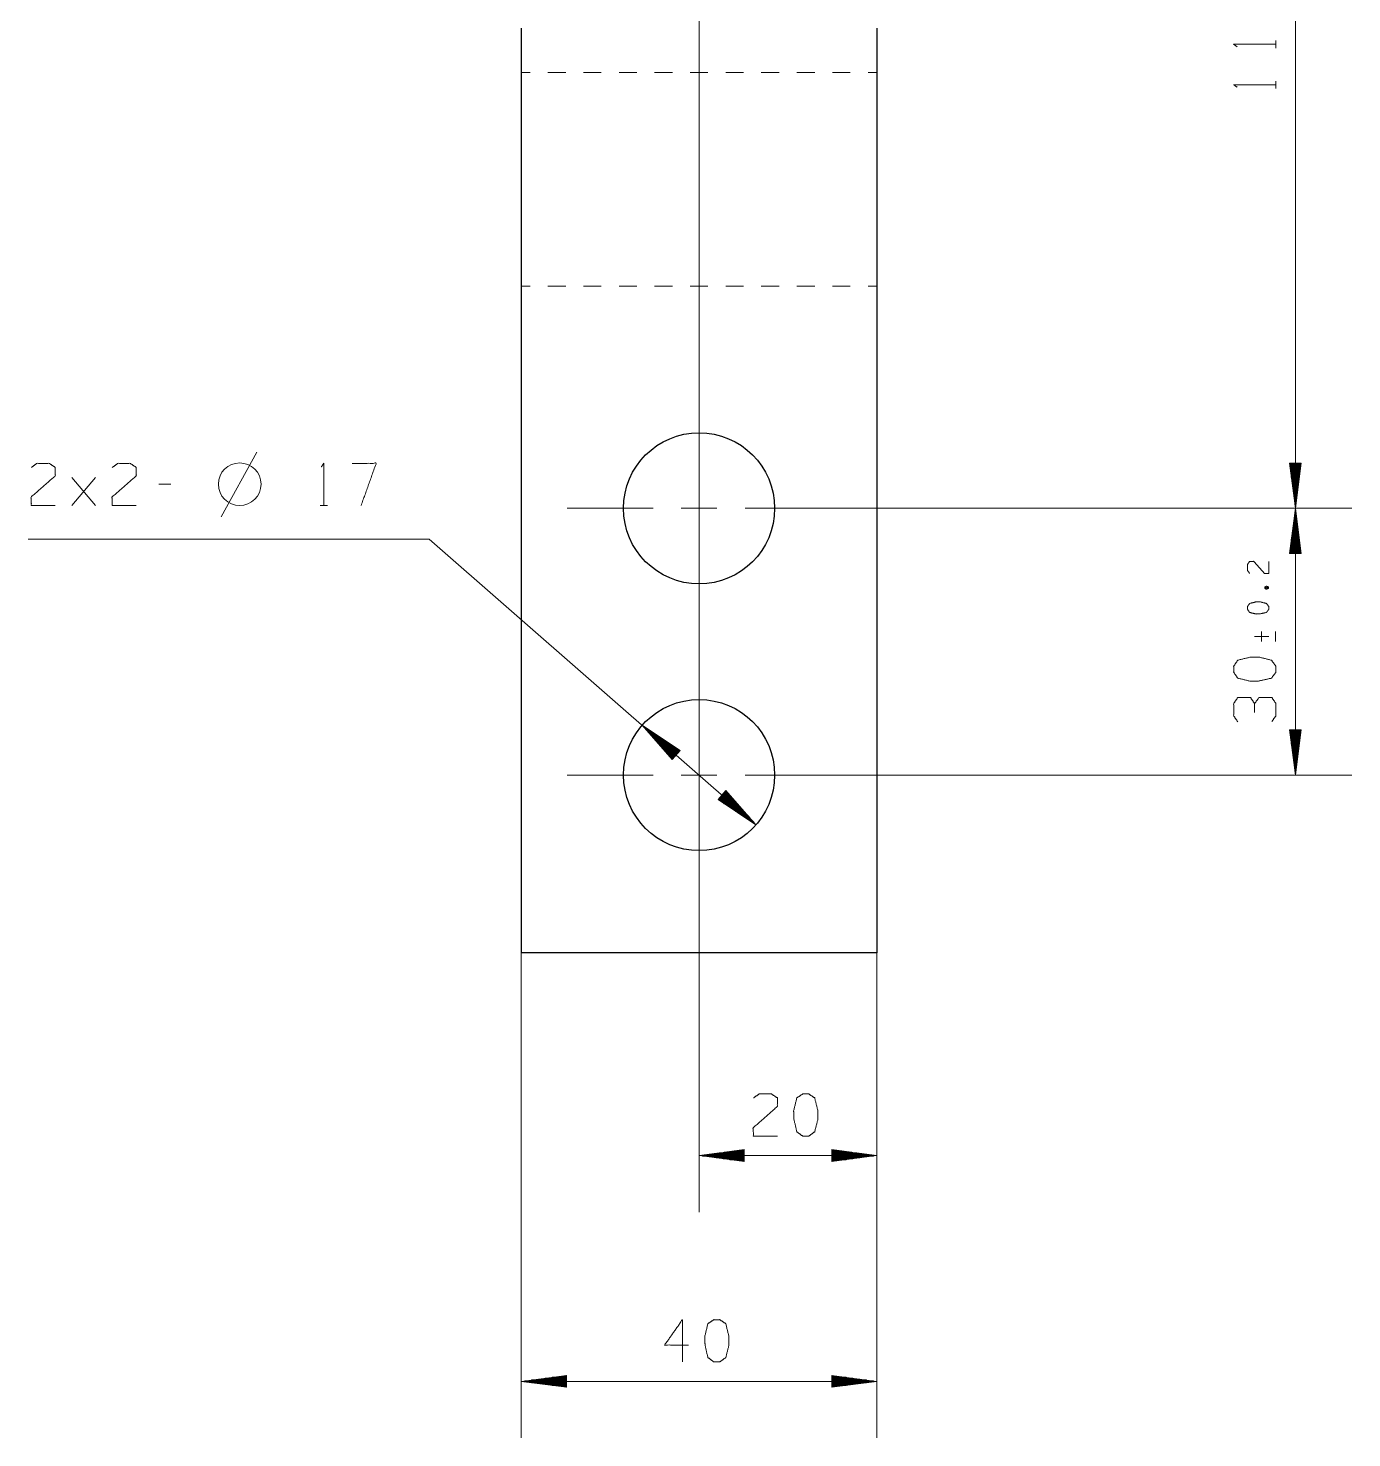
# Model space of a CAD drawing. Header units: millimetres. Extents: x 0 to 420, y 0 to 297.
# Drawn here: x 217.7 to 292.1, y 65.2 to 144.5 of the extents above; entities that cross this region are included whole.
import ezdxf

# ---------------------------------------------------------------- set-up
doc = ezdxf.new("R2010")
doc.units = ezdxf.units.MM
doc.layers.add('101', color=7, linetype='Continuous', true_color=0xffffff)

msp = doc.modelspace()

# ---------------------------------------------------------------- linework, layer by layer
at = {"layer": '101', "color": 22, "linetype": 'Continuous', "lineweight": 18}
for p, q in [((255.441, 244.484), (255.441, 77.908)), ((288.972, 117.484), (288.972, 172.484)), ((288.637, 120.024), (288.972, 117.484)), ((289.306, 120.024), (288.637, 120.024)), ((288.642, 120.024), (288.642, 119.992)), ((288.642, 120.024), (288.642, 119.992)), ((288.692, 120.024), (288.692, 119.606)), ((288.743, 120.024), (288.743, 119.221)), ((288.794, 120.024), (288.794, 118.835)), ((288.845, 120.024), (288.845, 118.449)), ((288.896, 120.024), (288.896, 118.063)), ((288.946, 120.024), (288.946, 117.677)), ((288.972, 117.484), (289.306, 120.024)), ((288.997, 120.024), (288.997, 117.677)), ((289.048, 120.024), (289.048, 118.063)), ((289.099, 120.024), (289.099, 118.449)), ((289.15, 120.024), (289.15, 118.835)), ((289.2, 120.024), (289.2, 119.221)), ((289.251, 120.024), (289.251, 119.606)), ((289.302, 120.024), (289.302, 119.992)), ((289.302, 120.024), (289.302, 119.992)), ((262.866, 117.484), (292.147, 117.484)), ((262.866, 117.484), (292.147, 117.484)), ((288.972, 117.484), (288.637, 114.944)), ((288.972, 117.484), (288.972, 102.484)), ((289.306, 114.944), (288.972, 117.484)), ((288.896, 114.944), (288.896, 116.905)), ((288.946, 114.944), (288.946, 117.291)), ((288.997, 114.944), (288.997, 117.291)), ((289.048, 114.944), (289.048, 116.905)), ((240.262, 115.752), (217.713, 115.752)), ((258.641, 99.687), (240.262, 115.752)), ((288.743, 114.944), (288.743, 115.748)), ((288.794, 114.944), (288.794, 116.134)), ((288.845, 114.944), (288.845, 116.52)), ((289.099, 114.944), (289.099, 116.52)), ((289.15, 114.944), (289.15, 116.134)), ((289.2, 114.944), (289.2, 115.748)), ((288.637, 114.944), (289.306, 114.944)), ((288.642, 114.944), (288.642, 114.976)), ((288.642, 114.944), (288.642, 114.976)), ((288.692, 114.944), (288.692, 115.362)), ((289.251, 114.944), (289.251, 115.362)), ((289.302, 114.944), (289.302, 114.976)), ((289.302, 114.944), (289.302, 114.976)), ((252.241, 105.281), (253.933, 103.358)), ((254.373, 103.861), (252.241, 105.281)), ((254.137, 103.59), (252.369, 105.135)), ((254.17, 103.629), (252.403, 105.173)), ((254.103, 103.552), (252.627, 104.843)), ((254.204, 103.667), (252.727, 104.958)), ((254.237, 103.705), (253.051, 104.742)), ((288.637, 105.024), (288.972, 102.484)), ((289.306, 105.024), (288.637, 105.024)), ((288.642, 105.024), (288.642, 104.992)), ((288.642, 105.024), (288.642, 104.992)), ((288.692, 105.024), (288.692, 104.606)), ((288.743, 105.024), (288.743, 104.221)), ((288.794, 105.024), (288.794, 103.835)), ((288.845, 105.024), (288.845, 103.449)), ((288.896, 105.024), (288.896, 103.063)), ((288.946, 105.024), (288.946, 102.677)), ((288.972, 102.484), (289.306, 105.024)), ((288.997, 105.024), (288.997, 102.677)), ((289.048, 105.024), (289.048, 103.063)), ((289.099, 105.024), (289.099, 103.449)), ((289.15, 105.024), (289.15, 103.835)), ((289.2, 105.024), (289.2, 104.221)), ((289.251, 105.024), (289.251, 104.606)), ((289.302, 105.024), (289.302, 104.992)), ((289.302, 105.024), (289.302, 104.992)), ((254.07, 103.514), (252.884, 104.551)), ((254.036, 103.476), (253.141, 104.259)), ((254.27, 103.743), (253.375, 104.526)), ((254.003, 103.437), (253.398, 103.966)), ((254.304, 103.782), (253.699, 104.311)), ((253.933, 103.358), (254.373, 103.861)), ((254.337, 103.82), (254.023, 104.095)), ((254.371, 103.858), (254.347, 103.879)), ((254.371, 103.858), (254.347, 103.879)), ((253.969, 103.399), (253.655, 103.674)), ((253.936, 103.361), (253.912, 103.382)), ((253.936, 103.361), (253.912, 103.382)), ((262.866, 102.484), (292.147, 102.484)), ((256.948, 101.611), (256.508, 101.107)), ((256.845, 101.493), (257.741, 100.71)), ((256.879, 101.531), (257.484, 101.002)), ((256.912, 101.569), (257.227, 101.294)), ((256.946, 101.607), (256.97, 101.586)), ((256.946, 101.607), (256.97, 101.586)), ((258.641, 99.687), (256.948, 101.611)), ((256.508, 101.107), (258.641, 99.687)), ((256.511, 101.11), (256.535, 101.089)), ((256.511, 101.11), (256.535, 101.089)), ((256.544, 101.148), (256.859, 100.874)), ((256.578, 101.187), (257.183, 100.658)), ((256.611, 101.225), (257.507, 100.442)), ((256.645, 101.263), (257.831, 100.226)), ((256.678, 101.301), (258.155, 100.011)), ((256.712, 101.34), (258.479, 99.795)), ((256.745, 101.378), (258.512, 99.833)), ((256.779, 101.416), (258.255, 100.126)), ((256.812, 101.454), (257.998, 100.418)), ((245.441, 92.484), (245.441, 65.214)), ((265.441, 92.484), (265.441, 65.214)), ((265.441, 92.484), (265.441, 77.908)), ((257.981, 81.418), (255.441, 81.083)), ((255.441, 81.083), (265.441, 81.083)), ((255.441, 81.083), (257.981, 80.749)), ((257.981, 81.109), (255.634, 81.109)), ((257.981, 81.058), (255.634, 81.058)), ((257.981, 81.159), (256.02, 81.159)), ((257.981, 81.007), (256.02, 81.007)), ((257.981, 81.21), (256.406, 81.21)), ((257.981, 80.956), (256.406, 80.956)), ((257.981, 81.261), (256.791, 81.261)), ((257.981, 80.905), (256.791, 80.905)), ((257.981, 81.312), (257.177, 81.312)), ((257.981, 81.363), (257.563, 81.363)), ((257.981, 81.413), (257.949, 81.413)), ((257.981, 81.413), (257.949, 81.413)), ((257.981, 80.749), (257.981, 81.418)), ((262.901, 81.418), (262.901, 80.749)), ((265.441, 81.083), (262.901, 81.418)), ((262.901, 81.413), (262.933, 81.413)), ((262.901, 81.413), (262.933, 81.413)), ((262.901, 81.363), (263.319, 81.363)), ((262.901, 81.312), (263.704, 81.312)), ((262.901, 81.261), (264.09, 81.261)), ((262.901, 81.21), (264.476, 81.21)), ((262.901, 81.159), (264.862, 81.159)), ((262.901, 81.109), (265.248, 81.109)), ((262.901, 80.749), (265.441, 81.083)), ((262.901, 81.058), (265.248, 81.058)), ((262.901, 81.007), (264.862, 81.007)), ((262.901, 80.956), (264.476, 80.956)), ((262.901, 80.905), (264.09, 80.905)), ((257.981, 80.855), (257.177, 80.855)), ((257.981, 80.804), (257.563, 80.804)), ((257.981, 80.753), (257.949, 80.753)), ((257.981, 80.753), (257.949, 80.753)), ((262.901, 80.855), (263.704, 80.855)), ((262.901, 80.804), (263.319, 80.804)), ((262.901, 80.753), (262.933, 80.753)), ((262.901, 80.753), (262.933, 80.753)), ((247.981, 68.723), (245.441, 68.389)), ((245.441, 68.389), (247.981, 68.055)), ((245.441, 68.389), (265.441, 68.389)), ((247.981, 68.414), (245.634, 68.414)), ((247.981, 68.364), (245.634, 68.364)), ((247.981, 68.465), (246.02, 68.465)), ((247.981, 68.313), (246.02, 68.313)), ((247.981, 68.516), (246.406, 68.516)), ((247.981, 68.262), (246.406, 68.262)), ((247.981, 68.567), (246.791, 68.567)), ((247.981, 68.211), (246.791, 68.211)), ((247.981, 68.618), (247.177, 68.618)), ((247.981, 68.668), (247.563, 68.668)), ((247.981, 68.719), (247.949, 68.719)), ((247.981, 68.719), (247.949, 68.719)), ((247.981, 68.055), (247.981, 68.723)), ((265.441, 68.389), (262.901, 68.723)), ((262.901, 68.723), (262.901, 68.055)), ((262.901, 68.719), (262.933, 68.719)), ((262.901, 68.719), (262.933, 68.719)), ((262.901, 68.668), (263.319, 68.668)), ((262.901, 68.618), (263.704, 68.618)), ((262.901, 68.567), (264.09, 68.567)), ((262.901, 68.516), (264.476, 68.516)), ((262.901, 68.465), (264.862, 68.465)), ((262.901, 68.414), (265.248, 68.414)), ((262.901, 68.055), (265.441, 68.389)), ((262.901, 68.364), (265.248, 68.364)), ((262.901, 68.313), (264.862, 68.313)), ((262.901, 68.262), (264.476, 68.262)), ((262.901, 68.211), (264.09, 68.211)), ((247.981, 68.16), (247.177, 68.16)), ((247.981, 68.11), (247.563, 68.11)), ((247.981, 68.059), (247.949, 68.059)), ((247.981, 68.059), (247.949, 68.059)), ((262.901, 68.16), (263.704, 68.16)), ((262.901, 68.11), (263.319, 68.11)), ((262.901, 68.059), (262.933, 68.059)), ((262.901, 68.059), (262.933, 68.059))]:
    msp.add_line(p, q, dxfattribs=at)
at = {"layer": '101', "color": 30, "linetype": 'Continuous', "lineweight": 25}
for p, q in [((245.441, 144.484), (245.441, 92.484)), ((265.441, 144.484), (265.441, 92.484)), ((265.441, 92.484), (245.441, 92.484))]:
    msp.add_line(p, q, dxfattribs=at)
at = {"layer": '101', "color": 72, "linetype": 'Continuous', "lineweight": 18}
for p, q in [((287.879, 143.365), (287.879, 143.789)), ((287.879, 141.089), (287.879, 141.513)), ((228.569, 117.001), (230.569, 120.651)), ((220.166, 117.638), (221.492, 119.213)), ((220.166, 119.213), (221.492, 117.638)), ((225.726, 118.838), (225.055, 118.838)), ((234.123, 117.638), (234.547, 117.638)), ((287.248, 112.98), (287.46, 113.06)), ((286.673, 110.272), (287.473, 110.272)), ((287.073, 110.555), (287.073, 109.989)), ((287.86, 109.989), (287.86, 110.555))]:
    msp.add_line(p, q, dxfattribs=at)
at = {"layer": '101', "color": 53, "linetype": 'Continuous', "lineweight": 18}
for p, q in [((245.941, 141.984), (245.441, 141.984)), ((247.941, 141.984), (246.941, 141.984)), ((249.941, 141.984), (248.941, 141.984)), ((251.941, 141.984), (250.941, 141.984)), ((253.941, 141.984), (252.941, 141.984)), ((255.941, 141.984), (254.941, 141.984)), ((257.941, 141.984), (256.941, 141.984)), ((259.941, 141.984), (258.941, 141.984)), ((261.941, 141.984), (260.941, 141.984)), ((263.941, 141.984), (262.941, 141.984)), ((265.441, 141.984), (264.941, 141.984)), ((245.941, 129.984), (245.441, 129.984)), ((247.941, 129.984), (246.941, 129.984)), ((249.941, 129.984), (248.941, 129.984)), ((251.941, 129.984), (250.941, 129.984)), ((253.941, 129.984), (252.941, 129.984)), ((255.941, 129.984), (254.941, 129.984)), ((257.941, 129.984), (256.941, 129.984)), ((259.941, 129.984), (258.941, 129.984)), ((261.941, 129.984), (260.941, 129.984)), ((263.941, 129.984), (262.941, 129.984)), ((265.441, 129.984), (264.941, 129.984))]:
    msp.add_line(p, q, dxfattribs=at)
at = {"layer": '101', "color": 151, "linetype": 'Continuous', "lineweight": 18}
for p, q in [((255.441, 120.075), (255.441, 124.909)), ((255.441, 116.481), (255.441, 118.488)), ((252.85, 117.484), (248.016, 117.484)), ((254.438, 117.484), (256.444, 117.484)), ((258.032, 117.484), (262.866, 117.484)), ((255.441, 114.893), (255.441, 110.059)), ((255.441, 105.075), (255.441, 109.909)), ((255.441, 101.481), (255.441, 103.488)), ((252.85, 102.484), (248.016, 102.484)), ((254.438, 102.484), (256.444, 102.484)), ((258.032, 102.484), (262.866, 102.484)), ((255.441, 99.893), (255.441, 95.059))]:
    msp.add_line(p, q, dxfattribs=at)
at = {"layer": '101', "color": 30, "linetype": 'Continuous', "lineweight": 25}
for centre in [(255.441, 117.484), (255.441, 102.484)]:
    msp.add_circle(centre, 4.25, dxfattribs=at)
at = {"layer": '101', "color": 72, "linetype": 'Continuous', "lineweight": 18}
msp.add_circle((229.606, 118.838), 1.2, dxfattribs=at)
for points, knots in [([(285.704, 143.436), (285.504, 143.577), (287.879, 143.577)], [0, 0, 0.093491, 1, 1]), ([(285.704, 141.16), (285.504, 141.301), (287.879, 141.301)], [0, 0, 0.093491, 1, 1]), ([(217.89, 119.788), (218.208, 120.013), (218.897, 120.013), (219.233, 119.788), (219.233, 119.313), (217.872, 118.113), (217.89, 117.638), (219.233, 117.638)], [0, 0, 0.069694, 0.192979, 0.265274, 0.350227, 0.67474, 0.759752, 1, 1]), ([(222.443, 119.788), (222.761, 120.013), (223.45, 120.013), (223.786, 119.788), (223.786, 119.313), (222.425, 118.113), (222.443, 117.638), (223.786, 117.638)], [0, 0, 0.069693, 0.192977, 0.265274, 0.350227, 0.67474, 0.759751, 1, 1]), ([(234.193, 119.813), (234.335, 120.013), (234.335, 117.638)], [0, 0, 0.093491, 1, 1]), ([(236.434, 117.638), (237.283, 120.013), (235.939, 120.013)], [0, 0, 0.652471, 1, 1]), ([(286.398, 113.827), (286.285, 113.986), (286.285, 114.33), (286.398, 114.498), (286.635, 114.498), (287.235, 113.818), (287.473, 113.827), (287.473, 114.498)], [0, 0, 0.069693, 0.192977, 0.265277, 0.350231, 0.67474, 0.759753, 1, 1]), ([(287.46, 112.98), (287.46, 113.06), (287.348, 113.104), (287.248, 113.06), (287.248, 112.98), (287.348, 112.936), (287.46, 112.98), (287.248, 113.06)], [0, 0, 0.093981, 0.236778, 0.365957, 0.459938, 0.589118, 0.731915, 1, 1]), ([(287.473, 111.966), (287.348, 112.133), (286.998, 112.222), (286.76, 112.222), (286.398, 112.133), (286.285, 111.966), (286.285, 111.798), (286.398, 111.63), (286.76, 111.541), (286.998, 111.55), (287.348, 111.63), (287.473, 111.798), (287.473, 111.966)], [0, 0, 0.067526, 0.183969, 0.260583, 0.380942, 0.446143, 0.500306, 0.565507, 0.685866, 0.762533, 0.878311, 0.945837, 1, 1]), ([(287.879, 108.605), (287.629, 108.941), (286.929, 109.118), (286.454, 109.118), (285.729, 108.941), (285.504, 108.605), (285.504, 108.269), (285.729, 107.934), (286.454, 107.757), (286.929, 107.775), (287.629, 107.934), (287.879, 108.269), (287.879, 108.605)], [0, 0, 0.067527, 0.183971, 0.260584, 0.380944, 0.446142, 0.500306, 0.565504, 0.685863, 0.76253, 0.878309, 0.945835, 1, 1]), ([(286.679, 106.506), (286.454, 106.841), (285.729, 106.841), (285.504, 106.506), (285.504, 105.816), (285.729, 105.48)], [0, 0, 0.153874, 0.429851, 0.583726, 0.846126, 1, 1]), ([(287.654, 105.498), (287.879, 105.816), (287.879, 106.506), (287.654, 106.841), (286.929, 106.841), (286.679, 106.506), (286.679, 105.993)], [0, 0, 0.12412, 0.343689, 0.472446, 0.703376, 0.836732, 1, 1]), ([(258.5, 84.326), (258.818, 84.551), (259.507, 84.551), (259.843, 84.326), (259.843, 83.851), (258.482, 82.651), (258.5, 82.176), (259.843, 82.176)], [0, 0, 0.069692, 0.192976, 0.265274, 0.350228, 0.674741, 0.759753, 1, 1]), ([(261.607, 82.176), (261.943, 82.426), (262.12, 83.126), (262.12, 83.601), (261.943, 84.326), (261.607, 84.551), (261.271, 84.551), (260.935, 84.326), (260.759, 83.601), (260.776, 83.126), (260.935, 82.426), (261.271, 82.176), (261.607, 82.176)], [0, 0, 0.067524, 0.18397, 0.260583, 0.380942, 0.446139, 0.500306, 0.565503, 0.685863, 0.762528, 0.878309, 0.945833, 1, 1]), ([(254.843, 70.431), (253.5, 70.431), (254.507, 71.856), (254.507, 69.481)], [0, 0, 0.245868, 0.565295, 1, 1]), ([(256.607, 69.481), (256.943, 69.731), (257.12, 70.431), (257.12, 70.906), (256.943, 71.631), (256.607, 71.856), (256.271, 71.856), (255.935, 71.631), (255.759, 70.906), (255.776, 70.431), (255.935, 69.731), (256.271, 69.481), (256.607, 69.481)], [0, 0, 0.067527, 0.183971, 0.260583, 0.380942, 0.446142, 0.500308, 0.565504, 0.685864, 0.762529, 0.87831, 0.945834, 1, 1])]:
    msp.add_open_spline(points, degree=1, knots=knots, dxfattribs=at)

doc.saveas('drawing.dxf')
